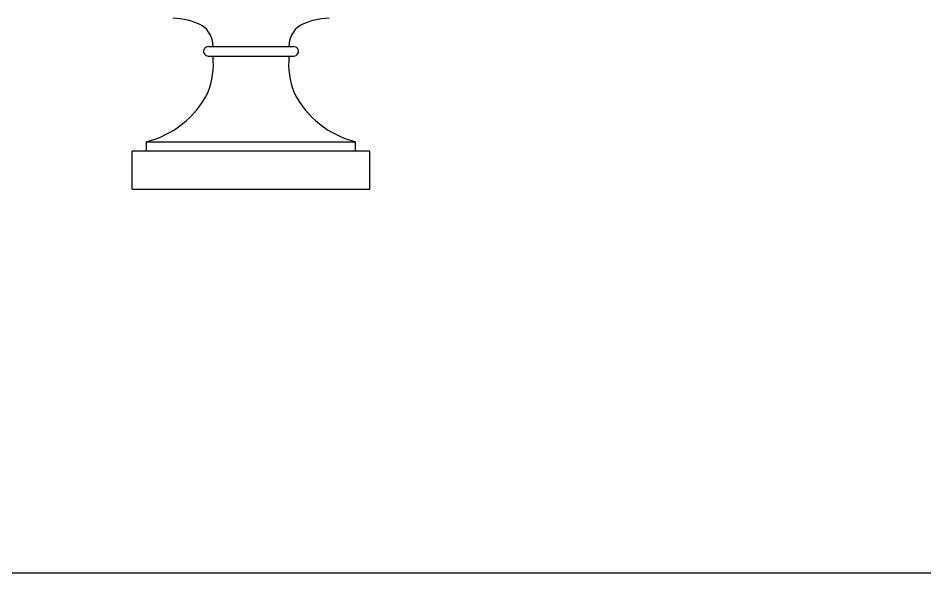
# Model space of a CAD drawing. Header units: millimetres. Extents: x 22565 to 38821, y 15578 to 26720.
# Drawn here: x 34658 to 35411, y 21360 to 21821 of the extents above; entities that cross this region are included whole.
import ezdxf

# ---------------------------------------------------------------- set-up
doc = ezdxf.new("R2010")
doc.units = ezdxf.units.MM
doc.layers.add('www.cad-blocks.net', color=7, linetype='Continuous')

# ---------------------------------------------------------------- blocks, each defined once
blk = doc.blocks.new('A$C1B720AD9')
for p, q in [((162.41, 148.14), (250.75, 148.14)), ((162.21, 138.28), (250.95, 138.28)), ((98.12, 39.47), (98.12, 49.34)), ((98.12, 49.34), (315.03, 49.34)), ((315.03, 39.47), (315.03, 49.34)), ((83.23, 0), (83.23, 39.47)), ((329.92, 39.47), (83.23, 39.47)), ((329.92, 0), (329.92, 39.47)), ((83.23, 0), (329.92, 0))]:
    blk.add_line(p, q)
for centre, radius, start, end in [((122.85, 104.58), 73.1, 63.32151, 88.09893), ((141.79, 148.68), 25.36, 358.7829, 56.82095), ((271.37, 148.68), 25.36, 123.17905, 181.2171), ((290.31, 104.58), 73.1, 91.90107, 116.67849), ((162.21, 143.21), 4.93, 87.65752, 270), ((250.95, 143.21), 4.93, 270, 92.34248), ((83.63, 130.39), 83.88, 338.89993, 5.3956), ((329.52, 130.39), 83.88, 174.6044, 201.10007), ((73.86, 145.17), 98.85, 284.20876, 332.93839), ((339.3, 145.17), 98.85, 207.06161, 255.79124)]:
    blk.add_arc(centre, radius, start, end)
blk = doc.blocks.new('A$C33F4336A')
blk.add_blockref('A$C1B720AD9', (0, 0))
blk = doc.blocks.new('format')
at = {"layer": 'www.cad-blocks.net', "color": 155, "true_color": 0x546d8e}
blk.add_line((23683.33, 21360.35), (38820.68, 21360.35), dxfattribs=at)

msp = doc.modelspace()

# ---------------------------------------------------------------- block references
at = {"xscale": 0.8, "yscale": 0.8, "zscale": 0.8}
msp.add_blockref('A$C33F4336A', (34685.85, 21678.95), dxfattribs=at)
at = {"layer": 'www.cad-blocks.net'}
msp.add_blockref('format', (0, 0), dxfattribs=at)

doc.saveas('drawing.dxf')
